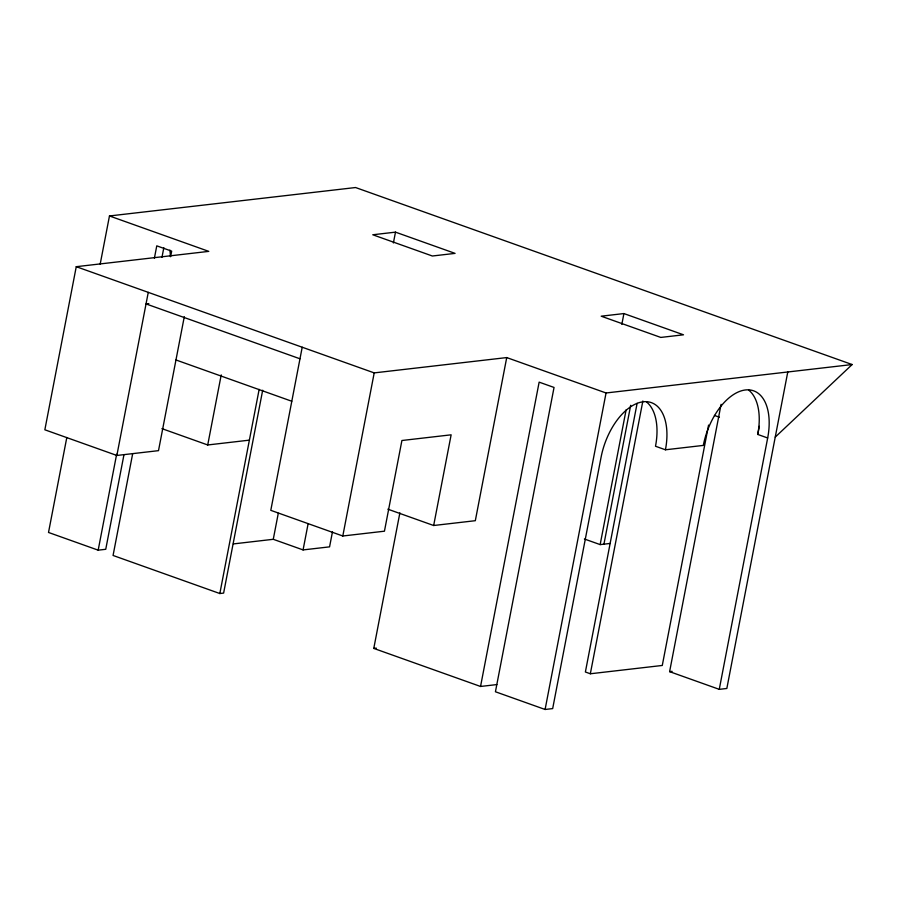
<?xml version="1.0" encoding="UTF-8"?>
<svg xmlns="http://www.w3.org/2000/svg" width="897" height="897" viewBox="0 0 897 897"><rect width="100%" height="100%" fill="white"/><g stroke="black" fill="none" stroke-linecap="round" stroke-linejoin="round"><path stroke-width="1.35" d="M100.184 264.133L109.468 215.964L208.777 251.373L76.256 266.689L44.85 429.798L116.857 455.463L158.5 450.653L184.3 316.686M66.804 437.512L48.516 532.459L98.177 550.164L105.745 549.289L123.965 454.701M98.177 550.164L116.655 454.207M154.396 258.179L156.773 245.845L171.675 251.149L170.621 256.632M116.857 455.463L148.263 292.355M161.976 257.304L163.826 247.707M132.61 454.028L113.067 555.467L219.832 593.534L223.622 593.085L262.686 390.217M161.909 428.631L207.723 444.968L221.223 374.89M219.832 593.534L259.155 389.376M302.211 347.229L270.793 510.337L342.8 536.002L384.443 531.192L401.912 440.505L451.135 434.821L433.666 525.507L387.852 509.171M233.343 543.918L273.271 539.299L278.294 513.252M273.271 539.299L303.074 549.917L308.086 523.882M332.484 531.753L329.569 546.856L303.074 549.917M393.402 242.964L395.487 232.144L455.071 253.38L432.354 256.004L372.771 234.767L395.487 232.144M342.8 536.002L374.206 372.894L506.727 357.578L606.047 392.976L852.15 364.541L775.243 437.108M496.848 684.579L480.545 686.463L373.78 648.408L399.883 512.826M506.727 357.578L475.32 520.697L433.666 525.507M480.545 686.463L539.142 382.144L554.043 387.448L495.436 691.766L545.096 709.471L552.675 708.596L601.08 457.235A54.011 30.139 -70.4 0 1 643.216 401.778A54.011 30.139 -70.4 0 1 665.439 449.789L703.304 445.417A54.011 30.139 -70.4 0 1 745.452 389.96A54.011 30.139 -70.4 0 1 767.675 437.983L719.259 689.345L669.611 671.64L721.087 404.334M545.096 709.471L606.047 392.976M621.834 324.389L623.908 313.569L683.503 334.805L660.786 337.429L601.192 316.192L623.908 313.569M584.396 538.996L600.149 544.602L626.106 409.873M603.939 544.165L630.681 405.309M637.117 403.325L585.382 671.999L590.338 673.77L662.278 665.462L708.574 425.077M590.338 673.77L642.869 400.981M767.675 437.983L757.741 434.44L759.311 426.288M787.779 371.975L726.839 688.47L719.259 689.345M109.468 215.964L355.571 187.529L852.15 364.541M148.812 303.59L146.043 303.915L299.979 358.789M207.723 444.968L249.377 440.147M600.149 544.602L610.252 543.436M373.78 648.408L376.303 648.116M669.611 671.64L672.133 671.348M714.416 415.423L719.383 417.195M665.439 449.789L655.505 446.246A54.011 30.139 -70.4 0 0 646.591 402.002M76.256 266.689L374.206 372.894M175.969 359.966L291.749 401.239M748.816 390.184A54.011 30.139 -70.4 0 1 757.741 434.44M169.925 250.106A54.011 30.139 -70.4 0 1 170.363 256.531"/></g></svg>
